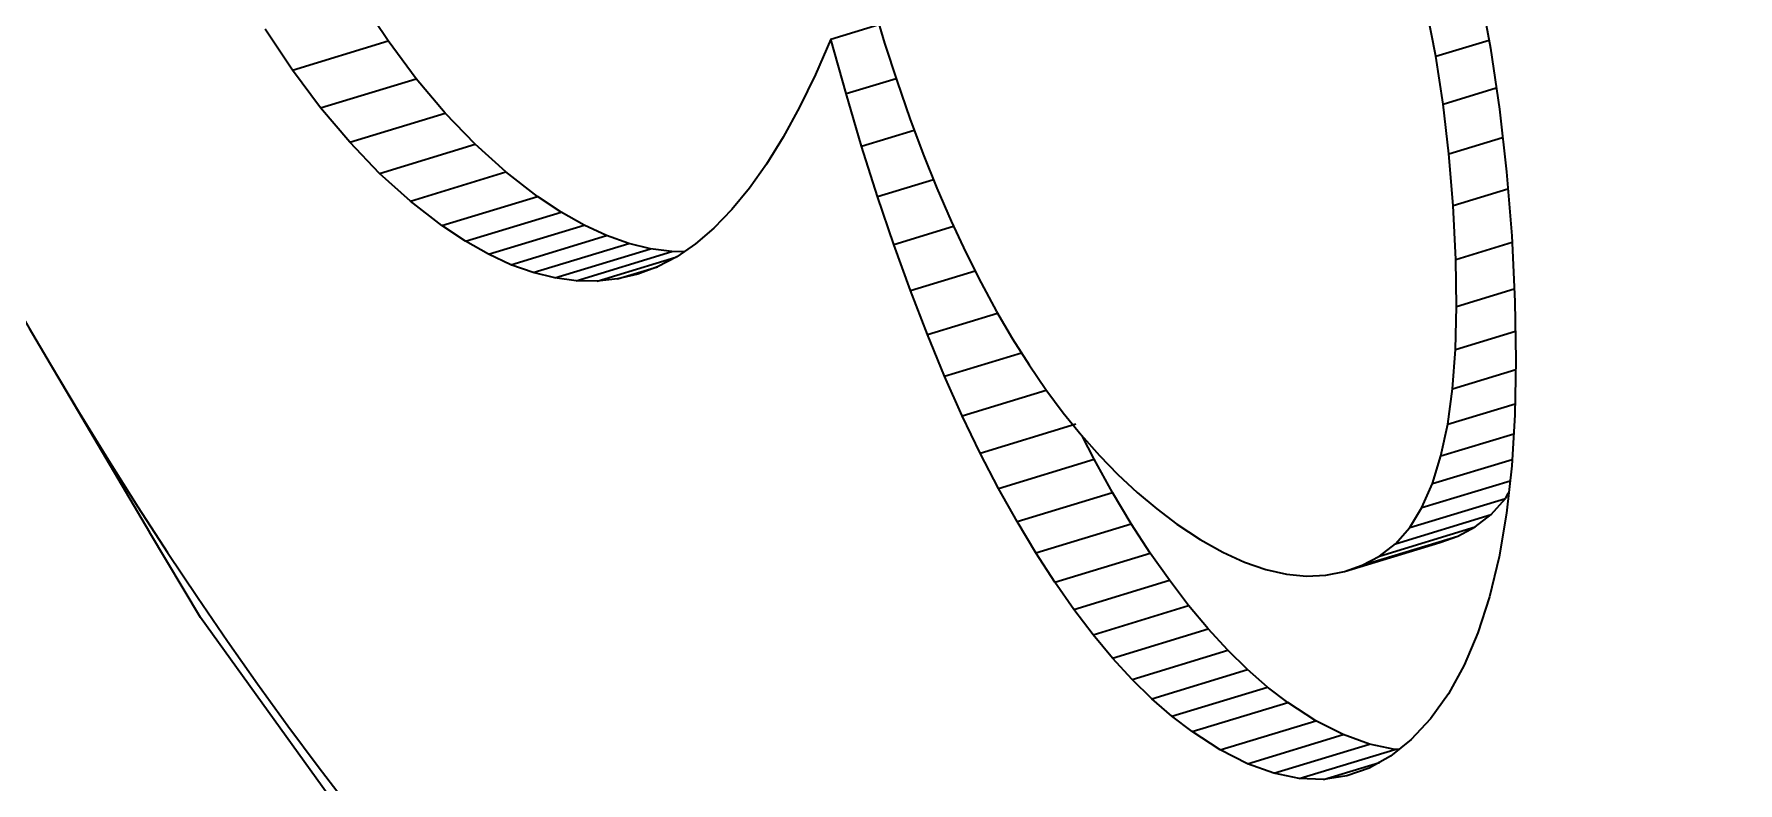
# Model space of a CAD drawing. Header units: millimetres. Extents: x 1333 to 129696, y -57210 to 105899.
# Drawn here: x 57135.559 to 57136.508, y 101251.993 to 101252.41 of the extents above; entities that cross this region are included whole.
import ezdxf

# ---------------------------------------------------------------- set-up
doc = ezdxf.new("R2010")
doc.units = ezdxf.units.MM
doc.header["$LTSCALE"] = 0.5

msp = doc.modelspace()

# ---------------------------------------------------------------- linework, layer by layer
at = {"color": 7, "lineweight": 35, "ltscale": 0.002745}
msp.add_line((57135.75621, 101252.40653), (57135.74101, 101252.42939), dxfattribs=at)
at = {"color": 7, "lineweight": 35, "ltscale": 0.003384}
msp.add_line((57136.36424, 101252.43585), (57136.37035, 101252.40256), dxfattribs=at)
at = {"color": 7, "lineweight": 35, "ltscale": 0.00231}
msp.add_line((57136.02617, 101252.42745), (57136.03282, 101252.40533), dxfattribs=at)
at = {"color": 7, "lineweight": 35, "ltscale": 0.002602}
msp.add_line((57136.33989, 101252.39798), (57136.33489, 101252.42351), dxfattribs=at)
at = {"color": 7, "lineweight": 35, "ltscale": 0.002746}
msp.add_line((57135.70299, 101252.39028), (57135.68779, 101252.41315), dxfattribs=at)
at = {"color": 7, "lineweight": 35, "ltscale": 0.002802}
msp.add_line((57136.00286, 101252.40759), (57136.02965, 101252.41578), dxfattribs=at)
at = {"color": 7, "lineweight": 35, "ltscale": 0.005565}
for p, q in [((57135.70299, 101252.39028), (57135.75621, 101252.40653)), ((57135.75145, 101252.33275), (57135.80467, 101252.34901)), ((57135.7686, 101252.31727), (57135.82183, 101252.33352)), ((57135.83702, 101252.27747), (57135.89025, 101252.29372)), ((57136.08611, 101252.17686), (57136.13933, 101252.19311)), ((57136.0963, 101252.15719), (57136.14952, 101252.17345)), ((57136.10662, 101252.13869), (57136.15984, 101252.15494)), ((57136.11705, 101252.12128), (57136.17027, 101252.13753)), ((57136.28899, 101252.11091), (57136.34221, 101252.12717)), ((57136.12761, 101252.10497), (57136.18083, 101252.12122)), ((57136.13823, 101252.08977), (57136.19145, 101252.10602)), ((57136.14897, 101252.07568), (57136.2022, 101252.09193)), ((57136.19292, 101252.03031), (57136.24614, 101252.04655)), ((57136.20415, 101252.02172), (57136.25737, 101252.03797)), ((57136.23503, 101252.00381), (57136.28826, 101252.02005)), ((57136.24968, 101251.99847), (57136.3029, 101252.01472))]:
    msp.add_line(p, q, dxfattribs=at)
at = {"color": 7, "lineweight": 35, "ltscale": 0.002623}
msp.add_line((57135.7719, 101252.3855), (57135.75621, 101252.40653), dxfattribs=at)
at = {"color": 7, "lineweight": 35, "ltscale": 0.002157}
msp.add_line((57136.00286, 101252.40759), (57135.99425, 101252.38782), dxfattribs=at)
at = {"color": 7, "lineweight": 35, "ltscale": 0.003158}
msp.add_line((57136.01134, 101252.37717), (57136.00286, 101252.40759), dxfattribs=at)
at = {"color": 7, "lineweight": 35, "ltscale": 0.002245}
msp.add_line((57136.03282, 101252.40533), (57136.03972, 101252.38397), dxfattribs=at)
at = {"color": 7, "lineweight": 35, "ltscale": 0.003101}
msp.add_line((57136.33989, 101252.39798), (57136.36955, 101252.40703), dxfattribs=at)
at = {"color": 7, "lineweight": 35, "ltscale": 0.003446}
msp.add_line((57136.37035, 101252.40256), (57136.37535, 101252.36847), dxfattribs=at)
at = {"color": 7, "lineweight": 35, "ltscale": 0.002696}
msp.add_line((57136.34398, 101252.37133), (57136.33989, 101252.39798), dxfattribs=at)
at = {"color": 7, "lineweight": 35, "ltscale": 0.002619}
msp.add_line((57135.71861, 101252.36926), (57135.70299, 101252.39028), dxfattribs=at)
at = {"color": 7, "lineweight": 35, "ltscale": 0.00557}
msp.add_line((57135.71861, 101252.36926), (57135.7719, 101252.3855), dxfattribs=at)
at = {"color": 7, "lineweight": 35, "ltscale": 0.002508}
for p, q in [((57135.78807, 101252.36634), (57135.7719, 101252.3855)), ((57135.73479, 101252.35009), (57135.71861, 101252.36926))]:
    msp.add_line(p, q, dxfattribs=at)
at = {"color": 7, "lineweight": 35, "ltscale": 0.002024}
msp.add_line((57135.99425, 101252.38782), (57135.9854, 101252.36961), dxfattribs=at)
at = {"color": 7, "lineweight": 35, "ltscale": 0.00291}
msp.add_line((57136.01134, 101252.37717), (57136.03917, 101252.38568), dxfattribs=at)
at = {"color": 7, "lineweight": 35, "ltscale": 0.002182}
msp.add_line((57136.03972, 101252.38397), (57136.04692, 101252.36337), dxfattribs=at)
at = {"color": 7, "lineweight": 35, "ltscale": 0.003048}
msp.add_line((57136.02001, 101252.34795), (57136.01134, 101252.37717), dxfattribs=at)
at = {"color": 7, "lineweight": 35, "ltscale": 0.003095}
msp.add_line((57136.34398, 101252.37133), (57136.37358, 101252.38037), dxfattribs=at)
at = {"color": 7, "lineweight": 35, "ltscale": 0.005571}
for p, q in [((57135.73479, 101252.35009), (57135.78807, 101252.36634)), ((57135.78618, 101252.30363), (57135.83946, 101252.31988)), ((57135.79924, 101252.29497), (57135.85253, 101252.31122)), ((57135.81206, 101252.28771), (57135.86534, 101252.30396)), ((57135.82463, 101252.28188), (57135.87792, 101252.29813)), ((57135.84911, 101252.27447), (57135.90239, 101252.29072)), ((57135.86101, 101252.27289), (57135.91429, 101252.28915)), ((57136.32537, 101252.13538), (57136.37865, 101252.15163)), ((57136.30858, 101252.11949), (57136.36186, 101252.13574)), ((57136.31749, 101252.12636), (57136.37078, 101252.14261)), ((57136.29894, 101252.11445), (57136.35222, 101252.1307)), ((57136.15978, 101252.06267), (57136.21306, 101252.07892)), ((57136.1707, 101252.05078), (57136.22399, 101252.06703)), ((57136.18175, 101252.04), (57136.23503, 101252.05625)), ((57136.21984, 101252.01155), (57136.27312, 101252.0278)), ((57136.26372, 101251.99555), (57136.317, 101252.0118))]:
    msp.add_line(p, q, dxfattribs=at)
at = {"color": 7, "lineweight": 35, "ltscale": 0.0024}
msp.add_line((57135.80467, 101252.34901), (57135.78807, 101252.36634), dxfattribs=at)
at = {"color": 7, "lineweight": 35, "ltscale": 0.001893}
msp.add_line((57135.9854, 101252.36961), (57135.97637, 101252.35297), dxfattribs=at)
at = {"color": 7, "lineweight": 35, "ltscale": 0.002117}
msp.add_line((57136.04692, 101252.36337), (57136.05431, 101252.34354), dxfattribs=at)
at = {"color": 7, "lineweight": 35, "ltscale": 0.002793}
msp.add_line((57136.34722, 101252.34359), (57136.34398, 101252.37133), dxfattribs=at)
at = {"color": 7, "lineweight": 35, "ltscale": 0.003511}
msp.add_line((57136.37535, 101252.36847), (57136.37932, 101252.33358), dxfattribs=at)
at = {"color": 7, "lineweight": 35, "ltscale": 0.001771}
for p, q in [((57135.97637, 101252.35297), (57135.96703, 101252.33792)), ((57136.2022, 101252.09193), (57136.19145, 101252.10602)), ((57136.14897, 101252.07568), (57136.13823, 101252.08977))]:
    msp.add_line(p, q, dxfattribs=at)
at = {"color": 7, "lineweight": 35, "ltscale": 0.003069}
msp.add_line((57136.02001, 101252.34795), (57136.04936, 101252.35689), dxfattribs=at)
at = {"color": 7, "lineweight": 35, "ltscale": 0.002404}
msp.add_line((57135.75145, 101252.33275), (57135.73479, 101252.35009), dxfattribs=at)
at = {"color": 7, "lineweight": 35, "ltscale": 0.002311}
for p, q in [((57135.82183, 101252.33352), (57135.80467, 101252.34901)), ((57135.7686, 101252.31727), (57135.75145, 101252.33275))]:
    msp.add_line(p, q, dxfattribs=at)
at = {"color": 7, "lineweight": 35, "ltscale": 0.00294}
msp.add_line((57136.02886, 101252.31991), (57136.02001, 101252.34795), dxfattribs=at)
at = {"color": 7, "lineweight": 35, "ltscale": 0.002057}
msp.add_line((57136.05431, 101252.34354), (57136.062, 101252.32446), dxfattribs=at)
at = {"color": 7, "lineweight": 35, "ltscale": 0.003127}
msp.add_line((57136.34722, 101252.34359), (57136.37712, 101252.35272), dxfattribs=at)
at = {"color": 7, "lineweight": 35, "ltscale": 0.002893}
msp.add_line((57136.3496, 101252.31476), (57136.34722, 101252.34359), dxfattribs=at)
at = {"color": 7, "lineweight": 35, "ltscale": 0.001649}
msp.add_line((57135.96703, 101252.33792), (57135.95751, 101252.32445), dxfattribs=at)
at = {"color": 7, "lineweight": 35, "ltscale": 0.00223}
msp.add_line((57135.83946, 101252.31988), (57135.82183, 101252.33352), dxfattribs=at)
at = {"color": 7, "lineweight": 35, "ltscale": 0.00154}
msp.add_line((57135.95751, 101252.32445), (57135.94774, 101252.31255), dxfattribs=at)
at = {"color": 7, "lineweight": 35, "ltscale": 0.00326}
msp.add_line((57136.02886, 101252.31991), (57136.06005, 101252.32941), dxfattribs=at)
at = {"color": 7, "lineweight": 35, "ltscale": 0.001996}
msp.add_line((57136.062, 101252.32446), (57136.06993, 101252.30614), dxfattribs=at)
at = {"color": 7, "lineweight": 35, "ltscale": 0.003581}
msp.add_line((57136.37932, 101252.33358), (57136.38219, 101252.29789), dxfattribs=at)
at = {"color": 7, "lineweight": 35, "ltscale": 0.002225}
msp.add_line((57135.78618, 101252.30363), (57135.7686, 101252.31727), dxfattribs=at)
at = {"color": 7, "lineweight": 35, "ltscale": 0.001567}
for p, q in [((57135.85253, 101252.31122), (57135.83946, 101252.31988)), ((57135.79924, 101252.29497), (57135.78618, 101252.30363))]:
    msp.add_line(p, q, dxfattribs=at)
at = {"color": 7, "lineweight": 35, "ltscale": 0.002833}
msp.add_line((57136.03795, 101252.29308), (57136.02886, 101252.31991), dxfattribs=at)
at = {"color": 7, "lineweight": 35, "ltscale": 0.003184}
msp.add_line((57136.3496, 101252.31476), (57136.38005, 101252.32406), dxfattribs=at)
at = {"color": 7, "lineweight": 35, "ltscale": 0.001473}
for p, q in [((57135.86534, 101252.30396), (57135.85253, 101252.31122)), ((57135.81206, 101252.28771), (57135.79924, 101252.29497))]:
    msp.add_line(p, q, dxfattribs=at)
at = {"color": 7, "lineweight": 35, "ltscale": 0.001437}
msp.add_line((57135.94774, 101252.31255), (57135.93773, 101252.30224), dxfattribs=at)
at = {"color": 7, "lineweight": 35, "ltscale": 0.001937}
msp.add_line((57136.06993, 101252.30614), (57136.07811, 101252.28859), dxfattribs=at)
at = {"color": 7, "lineweight": 35, "ltscale": 0.002996}
msp.add_line((57136.35106, 101252.28483), (57136.3496, 101252.31476), dxfattribs=at)
at = {"color": 7, "lineweight": 35, "ltscale": 0.001386}
for p, q in [((57135.87792, 101252.29813), (57135.86534, 101252.30396)), ((57135.82463, 101252.28188), (57135.81206, 101252.28771))]:
    msp.add_line(p, q, dxfattribs=at)
at = {"color": 7, "lineweight": 35, "ltscale": 0.001309}
msp.add_line((57135.89025, 101252.29372), (57135.87792, 101252.29813), dxfattribs=at)
at = {"color": 7, "lineweight": 35, "ltscale": 0.001348}
msp.add_line((57135.93773, 101252.30224), (57135.92748, 101252.29349), dxfattribs=at)
at = {"color": 7, "lineweight": 35, "ltscale": 0.003484}
msp.add_line((57136.03795, 101252.29308), (57136.07128, 101252.30325), dxfattribs=at)
at = {"color": 7, "lineweight": 35, "ltscale": 0.003654}
msp.add_line((57136.38219, 101252.29789), (57136.38402, 101252.2614), dxfattribs=at)
at = {"color": 7, "lineweight": 35, "ltscale": 0.001251}
msp.add_line((57135.90239, 101252.29072), (57135.89025, 101252.29372), dxfattribs=at)
at = {"color": 7, "lineweight": 35, "ltscale": 0.001201}
for p, q in [((57135.91429, 101252.28915), (57135.90239, 101252.29072)), ((57135.86101, 101252.27289), (57135.84911, 101252.27447))]:
    msp.add_line(p, q, dxfattribs=at)
at = {"color": 7, "lineweight": 35, "ltscale": 0.001211}
msp.add_line((57135.91698, 101252.28634), (57135.90624, 101252.28075), dxfattribs=at)
at = {"color": 7, "lineweight": 35, "ltscale": 0.000665357}
msp.add_line((57135.92095, 101252.28905), (57135.91429, 101252.28915), dxfattribs=at)
at = {"color": 7, "lineweight": 35, "ltscale": 0.001271}
msp.add_line((57135.92748, 101252.29349), (57135.91698, 101252.28634), dxfattribs=at)
at = {"color": 7, "lineweight": 35, "ltscale": 0.002727}
msp.add_line((57136.04723, 101252.26744), (57136.03795, 101252.29308), dxfattribs=at)
at = {"color": 7, "lineweight": 35, "ltscale": 0.001878}
msp.add_line((57136.07811, 101252.28859), (57136.08653, 101252.2718), dxfattribs=at)
at = {"color": 7, "lineweight": 35, "ltscale": 0.003273}
msp.add_line((57136.35106, 101252.28483), (57136.38237, 101252.29438), dxfattribs=at)
at = {"color": 7, "lineweight": 35, "ltscale": 0.001315}
msp.add_line((57135.83702, 101252.27747), (57135.82463, 101252.28188), dxfattribs=at)
at = {"color": 7, "lineweight": 35, "ltscale": 0.001245}
msp.add_line((57135.84911, 101252.27447), (57135.83702, 101252.27747), dxfattribs=at)
at = {"color": 7, "lineweight": 35, "ltscale": 0.004588}
msp.add_line((57135.87267, 101252.27273), (57135.91655, 101252.28611), dxfattribs=at)
at = {"color": 7, "lineweight": 35, "ltscale": 0.002322}
msp.add_line((57135.88408, 101252.27399), (57135.9063, 101252.28075), dxfattribs=at)
at = {"color": 7, "lineweight": 35, "ltscale": 0.001167}
msp.add_line((57135.90624, 101252.28075), (57135.89531, 101252.27666), dxfattribs=at)
at = {"color": 7, "lineweight": 35, "ltscale": 0.003759}
msp.add_line((57136.04723, 101252.26744), (57136.08318, 101252.27843), dxfattribs=at)
at = {"color": 7, "lineweight": 35, "ltscale": 0.00262}
msp.add_line((57136.35149, 101252.25864), (57136.35106, 101252.28483), dxfattribs=at)
at = {"color": 7, "lineweight": 35, "ltscale": 0.001166}
msp.add_line((57135.87267, 101252.27273), (57135.86101, 101252.27289), dxfattribs=at)
at = {"color": 7, "lineweight": 35, "ltscale": 0.001148}
msp.add_line((57135.88408, 101252.27399), (57135.87267, 101252.27273), dxfattribs=at)
at = {"color": 7, "lineweight": 35, "ltscale": 0.001154}
msp.add_line((57135.89531, 101252.27666), (57135.88408, 101252.27399), dxfattribs=at)
at = {"color": 7, "lineweight": 35, "ltscale": 0.002618}
msp.add_line((57136.05663, 101252.24301), (57136.04723, 101252.26744), dxfattribs=at)
at = {"color": 7, "lineweight": 35, "ltscale": 0.001823}
msp.add_line((57136.08653, 101252.2718), (57136.0952, 101252.25577), dxfattribs=at)
at = {"color": 7, "lineweight": 35, "ltscale": 0.003363}
msp.add_line((57136.35149, 101252.25864), (57136.38365, 101252.26845), dxfattribs=at)
at = {"color": 7, "lineweight": 35, "ltscale": 0.002406}
msp.add_line((57136.35088, 101252.23459), (57136.35149, 101252.25864), dxfattribs=at)
at = {"color": 7, "lineweight": 35, "ltscale": 0.003264}
msp.add_line((57136.38402, 101252.2614), (57136.38457, 101252.22877), dxfattribs=at)
at = {"color": 7, "lineweight": 35, "ltscale": 0.004084}
msp.add_line((57136.05663, 101252.24301), (57136.09569, 101252.25492), dxfattribs=at)
at = {"color": 7, "lineweight": 35, "ltscale": 0.001768}
msp.add_line((57136.0952, 101252.25577), (57136.10411, 101252.2405), dxfattribs=at)
at = {"color": 7, "lineweight": 35, "ltscale": 0.002517}
msp.add_line((57136.06627, 101252.21976), (57136.05663, 101252.24301), dxfattribs=at)
at = {"color": 7, "lineweight": 35, "ltscale": 0.001715}
msp.add_line((57136.10411, 101252.2405), (57136.11327, 101252.226), dxfattribs=at)
at = {"color": 7, "lineweight": 35, "ltscale": 0.003491}
msp.add_line((57136.35088, 101252.23459), (57136.38426, 101252.24478), dxfattribs=at)
at = {"color": 7, "lineweight": 35, "ltscale": 0.004467}
msp.add_line((57136.06627, 101252.21976), (57136.109, 101252.23279), dxfattribs=at)
at = {"color": 7, "lineweight": 35, "ltscale": 0.002196}
msp.add_line((57136.34923, 101252.21269), (57136.35088, 101252.23459), dxfattribs=at)
at = {"color": 7, "lineweight": 35, "ltscale": 0.010892}
msp.add_line((57135.56792, 101252.22669), (57135.62328, 101252.13289), dxfattribs=at)
at = {"color": 7, "lineweight": 35, "ltscale": 0.001665}
msp.add_line((57136.11327, 101252.226), (57136.12267, 101252.21225), dxfattribs=at)
at = {"color": 7, "lineweight": 35, "ltscale": 0.003682}
msp.add_line((57136.34923, 101252.21269), (57136.38445, 101252.22344), dxfattribs=at)
at = {"color": 7, "lineweight": 35, "ltscale": 0.003056}
msp.add_line((57136.38457, 101252.22877), (57136.38396, 101252.19821), dxfattribs=at)
at = {"color": 7, "lineweight": 35, "ltscale": 0.002415}
msp.add_line((57136.0761, 101252.19771), (57136.06627, 101252.21976), dxfattribs=at)
at = {"color": 7, "lineweight": 35, "ltscale": 0.004894}
msp.add_line((57136.0761, 101252.19771), (57136.12291, 101252.21199), dxfattribs=at)
at = {"color": 7, "lineweight": 35, "ltscale": 0.00162}
msp.add_line((57136.12267, 101252.21225), (57136.13237, 101252.19927), dxfattribs=at)
at = {"color": 7, "lineweight": 35, "ltscale": 0.001993}
msp.add_line((57136.34654, 101252.19294), (57136.34923, 101252.21269), dxfattribs=at)
at = {"color": 7, "lineweight": 35, "ltscale": 0.003925}
msp.add_line((57136.34654, 101252.19294), (57136.38408, 101252.2044), dxfattribs=at)
at = {"color": 7, "lineweight": 35, "ltscale": 0.002313}
msp.add_line((57136.08611, 101252.17686), (57136.0761, 101252.19771), dxfattribs=at)
at = {"color": 7, "lineweight": 35, "ltscale": 0.001573}
msp.add_line((57136.13237, 101252.19927), (57136.14226, 101252.18704), dxfattribs=at)
at = {"color": 7, "lineweight": 35, "ltscale": 0.001802}
msp.add_line((57136.34276, 101252.17532), (57136.34654, 101252.19294), dxfattribs=at)
at = {"color": 7, "lineweight": 35, "ltscale": 0.002853}
msp.add_line((57136.38396, 101252.19821), (57136.38219, 101252.16974), dxfattribs=at)
at = {"color": 7, "lineweight": 35, "ltscale": 0.001534}
msp.add_line((57136.14226, 101252.18704), (57136.15245, 101252.17557), dxfattribs=at)
at = {"color": 7, "lineweight": 35, "ltscale": 0.001465}
for p, q in [((57136.14952, 101252.17345), (57136.14281, 101252.18646)), ((57136.3261, 101252.01729), (57136.31468, 101252.00811))]:
    msp.add_line(p, q, dxfattribs=at)
at = {"color": 7, "lineweight": 35, "ltscale": 0.004237}
msp.add_line((57136.34276, 101252.17532), (57136.38329, 101252.18768), dxfattribs=at)
at = {"color": 7, "lineweight": 35, "ltscale": 0.002215}
msp.add_line((57136.0963, 101252.15719), (57136.08611, 101252.17686), dxfattribs=at)
at = {"color": 7, "lineweight": 35, "ltscale": 0.002119}
for p, q in [((57136.15984, 101252.15494), (57136.14952, 101252.17345)), ((57136.10662, 101252.13869), (57136.0963, 101252.15719))]:
    msp.add_line(p, q, dxfattribs=at)
at = {"color": 7, "lineweight": 35, "ltscale": 0.00149}
msp.add_line((57136.15245, 101252.17557), (57136.16283, 101252.16488), dxfattribs=at)
at = {"color": 7, "lineweight": 35, "ltscale": 0.001617}
msp.add_line((57136.338, 101252.15987), (57136.34276, 101252.17532), dxfattribs=at)
at = {"color": 7, "lineweight": 35, "ltscale": 0.004645}
msp.add_line((57136.338, 101252.15987), (57136.38243, 101252.17341), dxfattribs=at)
at = {"color": 7, "lineweight": 35, "ltscale": 0.001459}
msp.add_line((57136.16283, 101252.16488), (57136.17351, 101252.15494), dxfattribs=at)
at = {"color": 7, "lineweight": 35, "ltscale": 0.002654}
msp.add_line((57136.38219, 101252.16974), (57136.3792, 101252.14336), dxfattribs=at)
at = {"color": 7, "lineweight": 35, "ltscale": 0.002029}
for p, q in [((57136.17027, 101252.13753), (57136.15984, 101252.15494)), ((57136.11705, 101252.12128), (57136.10662, 101252.13869))]:
    msp.add_line(p, q, dxfattribs=at)
at = {"color": 7, "lineweight": 35, "ltscale": 0.001427}
msp.add_line((57136.17351, 101252.15494), (57136.18444, 101252.14576), dxfattribs=at)
at = {"color": 7, "lineweight": 35, "ltscale": 0.00513}
msp.add_line((57136.3322, 101252.14655), (57136.38127, 101252.16151), dxfattribs=at)
at = {"color": 7, "lineweight": 35, "ltscale": 0.001452}
msp.add_line((57136.3322, 101252.14655), (57136.338, 101252.15987), dxfattribs=at)
at = {"color": 7, "lineweight": 35, "ltscale": 0.000354585}
msp.add_line((57136.37865, 101252.15163), (57136.38048, 101252.15467), dxfattribs=at)
at = {"color": 7, "lineweight": 35, "ltscale": 0.001398}
msp.add_line((57136.18444, 101252.14576), (57136.1956, 101252.13734), dxfattribs=at)
at = {"color": 7, "lineweight": 35, "ltscale": 0.00131}
msp.add_line((57136.32537, 101252.13538), (57136.3322, 101252.14655), dxfattribs=at)
at = {"color": 7, "lineweight": 35, "ltscale": 0.001198}
for p, q in [((57136.37078, 101252.14261), (57136.37865, 101252.15163)), ((57136.31749, 101252.12636), (57136.32537, 101252.13538))]:
    msp.add_line(p, q, dxfattribs=at)
at = {"color": 7, "lineweight": 35, "ltscale": 0.001943}
for p, q in [((57136.18083, 101252.12122), (57136.17027, 101252.13753)), ((57136.12761, 101252.10497), (57136.11705, 101252.12128))]:
    msp.add_line(p, q, dxfattribs=at)
at = {"color": 7, "lineweight": 35, "ltscale": 0.001554}
msp.add_line((57136.1956, 101252.13734), (57136.20854, 101252.12873), dxfattribs=at)
at = {"color": 7, "lineweight": 35, "ltscale": 0.001088}
for p, q in [((57136.35222, 101252.1307), (57136.36186, 101252.13574)), ((57136.29894, 101252.11445), (57136.30858, 101252.11949))]:
    msp.add_line(p, q, dxfattribs=at)
at = {"color": 7, "lineweight": 35, "ltscale": 0.001125}
for p, q in [((57136.36186, 101252.13574), (57136.37078, 101252.14261)), ((57136.30858, 101252.11949), (57136.31749, 101252.12636))]:
    msp.add_line(p, q, dxfattribs=at)
at = {"color": 7, "lineweight": 35, "ltscale": 0.002464}
msp.add_line((57136.3792, 101252.14336), (57136.37511, 101252.11906), dxfattribs=at)
at = {"color": 7, "lineweight": 35, "ltscale": 0.005536}
msp.add_line((57135.65166, 101252.08536), (57135.62328, 101252.13289), dxfattribs=at)
at = {"color": 7, "lineweight": 35, "ltscale": 0.001449}
msp.add_line((57136.20854, 101252.12873), (57136.22118, 101252.12164), dxfattribs=at)
at = {"color": 7, "lineweight": 35, "ltscale": 0.001061}
msp.add_line((57136.34221, 101252.12717), (57136.35222, 101252.1307), dxfattribs=at)
at = {"color": 7, "lineweight": 35, "ltscale": 0.001855}
for p, q in [((57136.19145, 101252.10602), (57136.18083, 101252.12122)), ((57136.13823, 101252.08977), (57136.12761, 101252.10497))]:
    msp.add_line(p, q, dxfattribs=at)
at = {"color": 7, "lineweight": 35, "ltscale": 0.001342}
msp.add_line((57136.22118, 101252.12164), (57136.23339, 101252.11606), dxfattribs=at)
at = {"color": 7, "lineweight": 35, "ltscale": 0.001258}
msp.add_line((57136.23339, 101252.11606), (57136.24529, 101252.11199), dxfattribs=at)
at = {"color": 7, "lineweight": 35, "ltscale": 0.002284}
msp.add_line((57136.37511, 101252.11906), (57136.3698, 101252.09685), dxfattribs=at)
at = {"color": 7, "lineweight": 35, "ltscale": 0.001175}
msp.add_line((57136.24529, 101252.11199), (57136.25676, 101252.10945), dxfattribs=at)
at = {"color": 7, "lineweight": 35, "ltscale": 0.001116}
msp.add_line((57136.25676, 101252.10945), (57136.26787, 101252.10841), dxfattribs=at)
at = {"color": 7, "lineweight": 35, "ltscale": 0.001075}
msp.add_line((57136.26787, 101252.10841), (57136.27861, 101252.10891), dxfattribs=at)
at = {"color": 7, "lineweight": 35, "ltscale": 0.001057}
msp.add_line((57136.27861, 101252.10891), (57136.28899, 101252.11091), dxfattribs=at)
at = {"color": 7, "lineweight": 35, "ltscale": 0.001056}
msp.add_line((57136.28899, 101252.11091), (57136.29894, 101252.11445), dxfattribs=at)
at = {"color": 7, "lineweight": 35, "ltscale": 0.002113}
msp.add_line((57136.3698, 101252.09685), (57136.36333, 101252.07674), dxfattribs=at)
at = {"color": 7, "lineweight": 35, "ltscale": 0.001695}
msp.add_line((57136.21306, 101252.07892), (57136.2022, 101252.09193), dxfattribs=at)
at = {"color": 7, "lineweight": 35, "ltscale": 0.001615}
for p, q in [((57136.22399, 101252.06703), (57136.21306, 101252.07892)), ((57136.1707, 101252.05078), (57136.15978, 101252.06267))]:
    msp.add_line(p, q, dxfattribs=at)
at = {"color": 7, "lineweight": 35, "ltscale": 0.001691}
msp.add_line((57136.15978, 101252.06267), (57136.14897, 101252.07568), dxfattribs=at)
at = {"color": 7, "lineweight": 35, "ltscale": 0.001958}
msp.add_line((57136.36333, 101252.07674), (57136.3557, 101252.0587), dxfattribs=at)
at = {"color": 7, "lineweight": 35, "ltscale": 0.001544}
for p, q in [((57136.23503, 101252.05625), (57136.22399, 101252.06703)), ((57136.18175, 101252.04), (57136.1707, 101252.05078))]:
    msp.add_line(p, q, dxfattribs=at)
at = {"color": 7, "lineweight": 35, "ltscale": 0.001821}
msp.add_line((57136.3557, 101252.0587), (57136.34691, 101252.04275), dxfattribs=at)
at = {"color": 7, "lineweight": 35, "ltscale": 0.001475}
msp.add_line((57136.24614, 101252.04655), (57136.23503, 101252.05625), dxfattribs=at)
at = {"color": 7, "lineweight": 35, "ltscale": 0.001479}
msp.add_line((57136.19292, 101252.03031), (57136.18175, 101252.04), dxfattribs=at)
at = {"color": 7, "lineweight": 35, "ltscale": 0.001413}
msp.add_line((57136.25737, 101252.03797), (57136.24614, 101252.04655), dxfattribs=at)
at = {"color": 7, "lineweight": 35, "ltscale": 0.001709}
msp.add_line((57136.34691, 101252.04275), (57136.3369, 101252.02891), dxfattribs=at)
at = {"color": 7, "lineweight": 35, "ltscale": 0.001414}
msp.add_line((57136.20415, 101252.02172), (57136.19292, 101252.03031), dxfattribs=at)
at = {"color": 7, "lineweight": 35, "ltscale": 0.001875}
msp.add_line((57136.27312, 101252.0278), (57136.25737, 101252.03797), dxfattribs=at)
at = {"color": 7, "lineweight": 35, "ltscale": 0.001869}
msp.add_line((57136.21984, 101252.01155), (57136.20415, 101252.02172), dxfattribs=at)
at = {"color": 7, "lineweight": 35, "ltscale": 0.001701}
msp.add_line((57136.28826, 101252.02005), (57136.27312, 101252.0278), dxfattribs=at)
at = {"color": 7, "lineweight": 35, "ltscale": 0.001587}
msp.add_line((57136.3369, 101252.02891), (57136.3261, 101252.01729), dxfattribs=at)
at = {"color": 7, "lineweight": 35, "ltscale": 0.001706}
msp.add_line((57136.23503, 101252.00381), (57136.21984, 101252.01155), dxfattribs=at)
at = {"color": 7, "lineweight": 35, "ltscale": 0.001559}
for p, q in [((57136.3029, 101252.01472), (57136.28826, 101252.02005)), ((57136.24968, 101251.99847), (57136.23503, 101252.00381))]:
    msp.add_line(p, q, dxfattribs=at)
at = {"color": 7, "lineweight": 35, "ltscale": 0.00144}
msp.add_line((57136.317, 101252.0118), (57136.3029, 101252.01472), dxfattribs=at)
at = {"color": 7, "lineweight": 35, "ltscale": 0.000219887}
msp.add_line((57136.3192, 101252.01172), (57136.317, 101252.0118), dxfattribs=at)
at = {"color": 7, "lineweight": 35, "ltscale": 0.003261}
msp.add_line((57136.27727, 101251.99506), (57136.30846, 101252.00457), dxfattribs=at)
at = {"color": 7, "lineweight": 35, "ltscale": 0.001369}
msp.add_line((57136.31468, 101252.00811), (57136.30278, 101252.00134), dxfattribs=at)
at = {"color": 7, "lineweight": 35, "ltscale": 0.001434}
msp.add_line((57136.26372, 101251.99555), (57136.24968, 101251.99847), dxfattribs=at)
at = {"color": 7, "lineweight": 35, "ltscale": 0.001356}
msp.add_line((57136.27727, 101251.99506), (57136.26372, 101251.99555), dxfattribs=at)
at = {"color": 7, "lineweight": 35, "ltscale": 0.00132}
msp.add_line((57136.29033, 101251.99699), (57136.27727, 101251.99506), dxfattribs=at)
at = {"color": 7, "lineweight": 35, "ltscale": 0.001319}
msp.add_line((57136.30278, 101252.00134), (57136.29033, 101251.99699), dxfattribs=at)
at = {"color": 7, "lineweight": 35}
msp.add_lwpolyline([(57136.01836, 101251.69821), (57135.88079, 101251.80875), (57135.76048, 101251.93409), (57135.65166, 101252.08536)], dxfattribs=at)
for start_param, end_param in [(5.200844, 10.507301), (4.224116, 5.200844)]:
    msp.add_ellipse((57135.96874, 101253.14624), major_axis=(0.47421, -1.55427), ratio=0.454179, start_param=start_param, end_param=end_param, dxfattribs=at)

doc.saveas('drawing.dxf')
